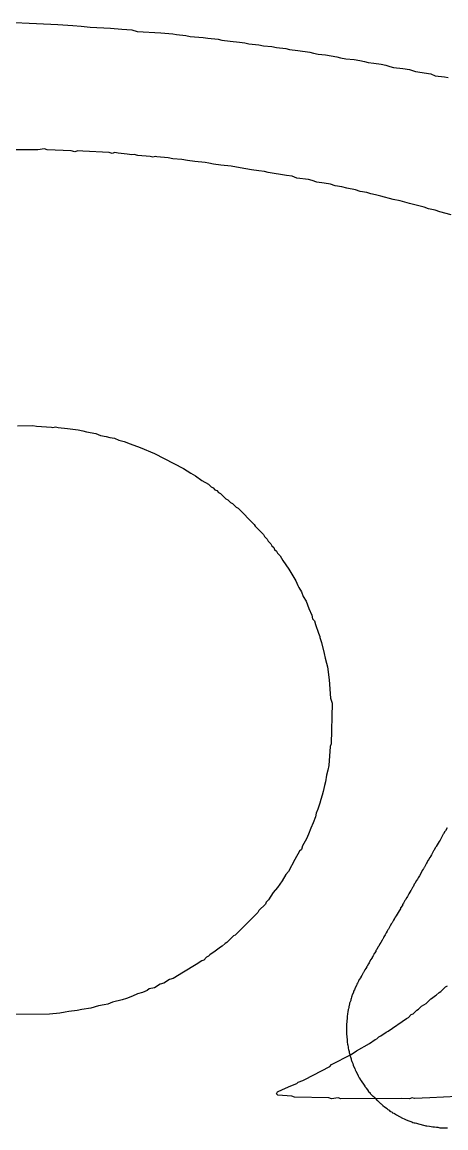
# Model space of a CAD drawing. Header units: inches. Extents: x 0 to 276, y 0 to 124.
# Drawn here: x 86.94 to 89.34, y 4.21 to 10.48 of the extents above; entities that cross this region are included whole.
import ezdxf

# ---------------------------------------------------------------- set-up
doc = ezdxf.new("R2010")
doc.units = ezdxf.units.IN
doc.layers.add('Bottom Overlay', color=54, linetype='Continuous')
doc.layers.add('Top Overlay', color=2, linetype='Continuous')

msp = doc.modelspace()

# ---------------------------------------------------------------- linework, layer by layer
at = {"layer": 'Bottom Overlay'}
for p, q in [((89.3341, 5.8937), (89.3318, 5.8914)), ((89.3431, 5.9105), (89.3341, 5.8937)), ((89.2981, 5.8329), (89.2824, 5.8037)), ((89.3037, 5.8408), (89.2981, 5.8329)), ((89.3217, 5.8745), (89.3037, 5.8408)), ((89.324, 5.8768), (89.3217, 5.8745)), ((89.3307, 5.8892), (89.324, 5.8768)), ((89.3318, 5.8914), (89.3307, 5.8892)), ((89.2666, 5.779), (89.2587, 5.7643)), ((89.2689, 5.7812), (89.2666, 5.779)), ((89.2779, 5.7981), (89.2689, 5.7812)), ((89.279, 5.8003), (89.2779, 5.7981)), ((89.2824, 5.8037), (89.279, 5.8003)), ((89.2273, 5.7092), (89.2228, 5.7025)), ((89.2306, 5.7149), (89.2273, 5.7092)), ((89.2351, 5.725), (89.2306, 5.7149)), ((89.2374, 5.7272), (89.2351, 5.725)), ((89.2441, 5.7396), (89.2374, 5.7272)), ((89.2452, 5.7419), (89.2441, 5.7396)), ((89.2509, 5.7497), (89.2452, 5.7419)), ((89.252, 5.752), (89.2509, 5.7497)), ((89.2542, 5.7576), (89.252, 5.752)), ((89.2587, 5.7643), (89.2542, 5.7576)), ((89.198, 5.6586), (89.1868, 5.6384)), ((89.2003, 5.6643), (89.198, 5.6586)), ((89.2031, 5.6693), (89.2003, 5.6643)), ((89.2081, 5.6755), (89.2031, 5.6693)), ((89.2093, 5.6778), (89.2081, 5.6755)), ((89.2126, 5.6856), (89.2093, 5.6778)), ((89.2149, 5.6879), (89.2126, 5.6856)), ((89.2228, 5.7025), (89.2149, 5.6879)), ((89.1553, 5.5844), (89.1508, 5.5766)), ((89.1575, 5.59), (89.1553, 5.5844)), ((89.162, 5.5968), (89.1575, 5.59)), ((89.1688, 5.6092), (89.162, 5.5968)), ((89.1699, 5.6114), (89.1688, 5.6092)), ((89.1755, 5.6193), (89.1699, 5.6114)), ((89.1795, 5.6277), (89.1755, 5.6193)), ((89.1868, 5.6384), (89.1795, 5.6277)), ((89.1193, 5.5215), (89.1148, 5.5147)), ((89.1272, 5.5361), (89.1193, 5.5215)), ((89.1373, 5.5552), (89.1272, 5.5361)), ((89.1395, 5.5574), (89.1373, 5.5552)), ((89.1474, 5.5721), (89.1395, 5.5574)), ((89.1485, 5.5743), (89.1474, 5.5721)), ((89.1508, 5.5766), (89.1485, 5.5743)), ((89.0799, 5.4562), (89.0788, 5.4517)), ((89.0901, 5.4709), (89.0799, 5.4562)), ((89.0912, 5.4753), (89.0901, 5.4709)), ((89.0968, 5.4832), (89.0912, 5.4753)), ((89.1047, 5.4978), (89.0968, 5.4832)), ((89.1092, 5.5046), (89.1047, 5.4978)), ((89.1137, 5.5125), (89.1092, 5.5046)), ((89.1148, 5.5147), (89.1137, 5.5125)), ((89.0462, 5.3955), (89.0406, 5.3876)), ((89.0473, 5.3978), (89.0462, 5.3955)), ((89.0496, 5.4034), (89.0473, 5.3978)), ((89.0552, 5.4113), (89.0496, 5.4034)), ((89.071, 5.4405), (89.0552, 5.4113)), ((89.0788, 5.4517), (89.071, 5.4405)), ((89.008, 5.3325), (89.0046, 5.3247)), ((89.0114, 5.3359), (89.008, 5.3325)), ((89.0142, 5.3398), (89.0114, 5.3359)), ((89.017, 5.3472), (89.0142, 5.3398)), ((89.0215, 5.3539), (89.017, 5.3472)), ((89.0293, 5.3685), (89.0215, 5.3539)), ((89.0316, 5.3708), (89.0293, 5.3685)), ((89.0406, 5.3876), (89.0316, 5.3708)), ((88.9754, 5.2741), (88.9675, 5.2594)), ((88.9765, 5.2763), (88.9754, 5.2741)), ((88.9787, 5.2786), (88.9765, 5.2763)), ((88.9832, 5.2864), (88.9787, 5.2786)), ((88.9855, 5.2921), (88.9832, 5.2864)), ((88.9934, 5.3033), (88.9855, 5.2921)), ((88.9945, 5.3078), (88.9934, 5.3033)), ((88.999, 5.3145), (88.9945, 5.3078)), ((89.0046, 5.3247), (88.999, 5.3145)), ((88.9394, 5.21), (88.9321, 5.1993)), ((88.9405, 5.2145), (88.9394, 5.21)), ((88.945, 5.2212), (88.9405, 5.2145)), ((88.9518, 5.2336), (88.945, 5.2212)), ((88.9563, 5.2403), (88.9518, 5.2336)), ((88.963, 5.2527), (88.9563, 5.2403)), ((88.9675, 5.2594), (88.963, 5.2527)), ((88.9012, 5.1448), (88.8978, 5.1391)), ((88.9102, 5.1616), (88.9012, 5.1448)), ((88.918, 5.1729), (88.9102, 5.1616)), ((88.9191, 5.1774), (88.918, 5.1729)), ((88.9236, 5.1841), (88.9191, 5.1774)), ((88.9281, 5.192), (88.9236, 5.1841)), ((88.9304, 5.1976), (88.9281, 5.192)), ((88.9321, 5.1993), (88.9304, 5.1976)), ((88.864, 5.0807), (88.8596, 5.0728)), ((88.8674, 5.0885), (88.864, 5.0807)), ((88.8697, 5.0908), (88.8674, 5.0885)), ((88.8775, 5.1054), (88.8697, 5.0908)), ((88.882, 5.1121), (88.8775, 5.1054)), ((88.8877, 5.1223), (88.882, 5.1121)), ((88.8888, 5.1245), (88.8877, 5.1223)), ((88.891, 5.1268), (88.8888, 5.1245)), ((88.8978, 5.1391), (88.891, 5.1268)), ((88.8298, 5.0171), (88.8224, 5.0031)), ((88.8326, 5.0244), (88.8298, 5.0171)), ((88.8348, 5.0301), (88.8326, 5.0244)), ((88.8404, 5.0379), (88.8348, 5.0301)), ((88.8416, 5.0402), (88.8404, 5.0379)), ((88.8461, 5.0503), (88.8416, 5.0402)), ((88.8539, 5.0615), (88.8461, 5.0503)), ((88.8551, 5.066), (88.8539, 5.0615)), ((88.8596, 5.0728), (88.8551, 5.066)), ((88.8039, 4.9564), (88.8016, 4.9508)), ((88.8045, 4.957), (88.8039, 4.9564)), ((88.8061, 4.962), (88.8045, 4.957)), ((88.8123, 4.9795), (88.8061, 4.962)), ((88.8134, 4.984), (88.8123, 4.9795)), ((88.8185, 4.9924), (88.8134, 4.984)), ((88.8224, 5.0031), (88.8185, 4.9924)), ((88.7859, 4.8912), (88.7842, 4.885)), ((88.787, 4.8957), (88.7859, 4.8912)), ((88.7887, 4.9041), (88.787, 4.8957)), ((88.7898, 4.9086), (88.7887, 4.9041)), ((88.791, 4.9165), (88.7898, 4.9086)), ((88.7971, 4.9317), (88.791, 4.9165)), ((88.7983, 4.9362), (88.7971, 4.9317)), ((88.7994, 4.9418), (88.7983, 4.9362)), ((88.8016, 4.9508), (88.7994, 4.9418)), ((88.7775, 4.8411), (88.7763, 4.8265)), ((88.7791, 4.8563), (88.7775, 4.8411)), ((88.7808, 4.867), (88.7791, 4.8563)), ((88.7831, 4.8805), (88.7808, 4.867)), ((88.7842, 4.885), (88.7831, 4.8805)), ((88.7735, 4.79), (88.773, 4.7523)), ((88.7752, 4.8187), (88.7735, 4.79)), ((88.7763, 4.8265), (88.7752, 4.8187)), ((88.773, 4.7523), (88.7741, 4.7489)), ((88.7741, 4.7489), (88.7752, 4.7197)), ((88.7752, 4.7197), (88.7763, 4.7163)), ((88.7763, 4.7163), (88.778, 4.6944)), ((88.778, 4.6944), (88.7791, 4.6843)), ((88.7791, 4.6843), (88.7803, 4.6787)), ((88.7803, 4.6787), (88.7825, 4.6663)), ((88.7825, 4.6663), (88.7836, 4.6607)), ((88.7836, 4.6607), (88.7853, 4.6545)), ((88.7853, 4.6545), (88.787, 4.6472)), ((88.787, 4.6472), (88.7881, 4.6415)), ((88.7881, 4.6415), (88.7893, 4.637)), ((88.7893, 4.637), (88.7915, 4.6258)), ((88.7915, 4.6258), (88.7926, 4.6213)), ((88.7926, 4.6213), (88.7983, 4.6056)), ((88.7983, 4.6056), (88.7994, 4.6011)), ((88.7994, 4.6011), (88.8005, 4.5954)), ((88.8005, 4.5954), (88.8016, 4.5909)), ((88.8016, 4.5909), (88.8039, 4.5853)), ((88.8039, 4.5853), (88.8089, 4.5735)), ((88.8089, 4.5735), (88.8112, 4.5656)), ((88.8112, 4.5656), (88.8134, 4.56)), ((88.8134, 4.56), (88.8202, 4.5454)), ((88.8202, 4.5454), (88.823, 4.5381)), ((88.823, 4.5381), (88.8264, 4.5313)), ((88.8264, 4.5313), (88.8348, 4.5128)), ((88.8348, 4.5128), (88.8393, 4.5049)), ((88.8393, 4.5049), (88.8461, 4.4926)), ((88.8461, 4.4926), (88.8506, 4.4858)), ((88.8506, 4.4858), (88.8517, 4.4836)), ((88.8517, 4.4836), (88.8562, 4.4757)), ((88.8562, 4.4757), (88.864, 4.4644)), ((88.864, 4.4644), (88.8652, 4.4622)), ((88.8652, 4.4622), (88.8764, 4.4465)), ((88.8764, 4.4465), (88.8775, 4.4442)), ((88.8775, 4.4442), (88.8809, 4.4408)), ((88.8809, 4.4408), (88.882, 4.4386)), ((88.882, 4.4386), (88.8843, 4.4363)), ((88.8843, 4.4363), (88.8854, 4.4341)), ((88.8854, 4.4341), (88.8933, 4.424)), ((88.8933, 4.424), (88.8989, 4.4161)), ((88.8989, 4.4161), (88.9, 4.4138)), ((88.9, 4.4138), (88.9068, 4.4071)), ((88.9068, 4.4071), (88.9079, 4.4048)), ((88.9079, 4.4048), (88.9231, 4.3897)), ((88.9231, 4.3897), (88.9253, 4.3885)), ((88.9253, 4.3885), (88.9281, 4.3857)), ((88.9281, 4.3857), (88.9293, 4.3835)), ((88.9293, 4.3835), (88.9332, 4.3784)), ((88.9332, 4.3784), (88.9355, 4.3773)), ((88.9355, 4.3773), (88.9478, 4.3649)), ((88.9478, 4.3649), (88.9495, 4.3644)), ((88.9495, 4.3644), (88.9506, 4.3621)), ((88.9506, 4.3621), (88.9546, 4.3582)), ((88.9546, 4.3582), (88.9568, 4.3571)), ((88.9568, 4.3571), (88.9669, 4.3469)), ((88.9669, 4.3469), (88.9692, 4.3458)), ((88.9692, 4.3458), (88.9771, 4.3379)), ((88.9771, 4.3379), (88.9793, 4.3368)), ((88.9793, 4.3368), (88.9894, 4.3289)), ((88.9894, 4.3289), (89.0035, 4.3183)), ((89.0035, 4.3183), (89.0063, 4.3154)), ((89.0063, 4.3154), (89.0085, 4.3143)), ((89.0085, 4.3143), (89.0147, 4.3093)), ((89.0147, 4.3093), (89.0198, 4.3042)), ((89.0198, 4.3042), (89.0322, 4.2975)), ((89.0322, 4.2975), (89.0344, 4.2952)), ((89.0344, 4.2952), (89.0423, 4.2918)), ((89.0423, 4.2918), (89.0445, 4.2907)), ((89.0445, 4.2907), (89.0558, 4.2828)), ((89.0558, 4.2828), (89.0906, 4.2648)), ((89.0906, 4.2648), (89.1008, 4.2603)), ((89.1008, 4.2603), (89.1086, 4.257)), ((89.1086, 4.257), (89.121, 4.2514)), ((89.121, 4.2514), (89.1266, 4.2491)), ((89.1266, 4.2491), (89.1373, 4.2452)), ((89.1373, 4.2452), (89.1429, 4.2429)), ((89.1429, 4.2429), (89.1491, 4.2401)), ((89.1491, 4.2401), (89.1564, 4.2384)), ((89.1564, 4.2384), (89.162, 4.2373)), ((89.162, 4.2373), (89.171, 4.235)), ((89.171, 4.235), (89.1806, 4.2322)), ((89.1806, 4.2322), (89.2166, 4.2232)), ((89.2166, 4.2232), (89.2228, 4.2216)), ((89.2228, 4.2216), (89.2295, 4.2204)), ((89.2295, 4.2204), (89.2441, 4.2182)), ((89.2441, 4.2182), (89.2621, 4.2159)), ((89.2621, 4.2159), (89.2722, 4.2148)), ((89.2722, 4.2148), (89.2835, 4.2137)), ((89.2835, 4.2137), (89.2902, 4.2126)), ((89.2902, 4.2126), (89.3015, 4.2103)), ((89.3015, 4.2103), (89.3464, 4.2092))]:
    msp.add_line(p, q, dxfattribs=at)
at = {"layer": 'Top Overlay'}
for p, q in [((86.8516, 10.4782), (87.017, 10.4703)), ((87.017, 10.4703), (87.1377, 10.4651)), ((87.1377, 10.4651), (87.2217, 10.4598)), ((87.2217, 10.4598), (87.2689, 10.4546)), ((87.2689, 10.4546), (87.3214, 10.4493)), ((87.3214, 10.4493), (87.4369, 10.4441)), ((87.4369, 10.4441), (87.4999, 10.4389)), ((87.4999, 10.4389), (87.5576, 10.4336)), ((87.5576, 10.4336), (87.5865, 10.4257)), ((87.5865, 10.4257), (87.7204, 10.4179)), ((87.7204, 10.4179), (87.7886, 10.4126)), ((87.7886, 10.4126), (87.8096, 10.4074)), ((87.8096, 10.4074), (87.8621, 10.4021)), ((87.8621, 10.4021), (87.8883, 10.3969)), ((87.8883, 10.3969), (87.9618, 10.3916)), ((87.9618, 10.3916), (87.9881, 10.3864)), ((87.9881, 10.3864), (88.0458, 10.3811)), ((88.0458, 10.3811), (88.0668, 10.3759)), ((88.0668, 10.3759), (88.114, 10.3706)), ((88.114, 10.3706), (88.1665, 10.3654)), ((88.1665, 10.3654), (88.198, 10.3601)), ((88.198, 10.3601), (88.219, 10.3549)), ((88.219, 10.3549), (88.2768, 10.3496)), ((88.2768, 10.3496), (88.303, 10.3444)), ((88.303, 10.3444), (88.3502, 10.3391)), ((88.3502, 10.3391), (88.3765, 10.3339)), ((88.3765, 10.3339), (88.429, 10.3286)), ((88.429, 10.3286), (88.45, 10.3234)), ((88.45, 10.3234), (88.4972, 10.3181)), ((88.4972, 10.3181), (88.5655, 10.3076)), ((88.5655, 10.3076), (88.5865, 10.3024)), ((88.5865, 10.3024), (88.6127, 10.2971)), ((88.6127, 10.2971), (88.6547, 10.2919)), ((88.6547, 10.2919), (88.7177, 10.2814)), ((88.7177, 10.2814), (88.7387, 10.2761)), ((88.7387, 10.2761), (88.7702, 10.2709)), ((88.7702, 10.2709), (88.8174, 10.2656)), ((88.8174, 10.2656), (88.8489, 10.2604)), ((88.8489, 10.2604), (88.8752, 10.2551)), ((88.8752, 10.2551), (88.8962, 10.2499)), ((88.8962, 10.2499), (88.9277, 10.2446)), ((88.9277, 10.2446), (88.9696, 10.2394)), ((88.9696, 10.2394), (88.9959, 10.2341)), ((88.9959, 10.2341), (89.0195, 10.2263)), ((89.0195, 10.2263), (89.0405, 10.221)), ((89.0405, 10.221), (89.093, 10.2158)), ((89.093, 10.2158), (89.1297, 10.2105)), ((89.1297, 10.2105), (89.1639, 10.1974)), ((89.1639, 10.1974), (89.2505, 10.1843)), ((89.2505, 10.1843), (89.2767, 10.1738)), ((89.2767, 10.1738), (89.3292, 10.1685)), ((89.3292, 10.1685), (89.3502, 10.1633)), ((87.0248, 9.7538), (86.4186, 9.7565)), ((87.0616, 9.7591), (87.0248, 9.7538)), ((87.0773, 9.7538), (87.0616, 9.7591)), ((87.2138, 9.7486), (87.0773, 9.7538)), ((87.2348, 9.7433), (87.2138, 9.7486)), ((87.2506, 9.7486), (87.2348, 9.7433)), ((87.2794, 9.746), (87.2506, 9.7486)), ((87.429, 9.7381), (87.2794, 9.746)), ((87.4448, 9.7328), (87.429, 9.7381)), ((87.4605, 9.7381), (87.4448, 9.7328)), ((87.4789, 9.7355), (87.4605, 9.7381)), ((87.5314, 9.7302), (87.4789, 9.7355)), ((87.5576, 9.725), (87.5314, 9.7302)), ((87.5708, 9.7276), (87.5576, 9.725)), ((87.5917, 9.7223), (87.5708, 9.7276)), ((87.66, 9.7171), (87.5917, 9.7223)), ((87.6757, 9.7118), (87.66, 9.7171)), ((87.6915, 9.7171), (87.6757, 9.7118)), ((87.6994, 9.7145), (87.6915, 9.7171)), ((87.7623, 9.7092), (87.6994, 9.7145)), ((87.7886, 9.704), (87.7623, 9.7092)), ((87.8411, 9.6987), (87.7886, 9.704)), ((87.8726, 9.6935), (87.8411, 9.6987)), ((87.9146, 9.6882), (87.8726, 9.6935)), ((87.9723, 9.683), (87.9146, 9.6882)), ((87.9933, 9.6777), (87.9723, 9.683)), ((88.0196, 9.6725), (87.9933, 9.6777)), ((88.0615, 9.6672), (88.0196, 9.6725)), ((88.1193, 9.662), (88.0615, 9.6672)), ((88.1508, 9.6567), (88.1193, 9.662)), ((88.2033, 9.6462), (88.1508, 9.6567)), ((88.2348, 9.641), (88.2033, 9.6462)), ((88.2768, 9.6357), (88.2348, 9.641)), ((88.3083, 9.6305), (88.2768, 9.6357)), ((88.3293, 9.6252), (88.3083, 9.6305)), ((88.4342, 9.6095), (88.3293, 9.6252)), ((88.4657, 9.6042), (88.4342, 9.6095)), ((88.492, 9.5937), (88.4657, 9.6042)), ((88.5576, 9.5859), (88.492, 9.5937)), ((88.5786, 9.5806), (88.5576, 9.5859)), ((88.6048, 9.5701), (88.5786, 9.5806)), ((88.6468, 9.5649), (88.6048, 9.5701)), ((88.6836, 9.5596), (88.6468, 9.5649)), ((88.7098, 9.5491), (88.6836, 9.5596)), ((88.7466, 9.5439), (88.7098, 9.5491)), ((88.7754, 9.536), (88.7466, 9.5439)), ((88.8253, 9.5281), (88.7754, 9.536)), ((88.8515, 9.5176), (88.8253, 9.5281)), ((88.8883, 9.5124), (88.8515, 9.5176)), ((88.9119, 9.5045), (88.8883, 9.5124)), ((88.9382, 9.4993), (88.9119, 9.5045)), ((88.967, 9.4914), (88.9382, 9.4993)), ((88.988, 9.4861), (88.967, 9.4914)), ((89.0169, 9.4783), (88.988, 9.4861)), ((89.0379, 9.473), (89.0169, 9.4783)), ((89.0773, 9.4651), (89.0379, 9.473)), ((89.1297, 9.4494), (89.0773, 9.4651)), ((89.2137, 9.4284), (89.1297, 9.4494)), ((89.2374, 9.4205), (89.2137, 9.4284)), ((89.2767, 9.4126), (89.2374, 9.4205)), ((89.303, 9.4021), (89.2767, 9.4126)), ((89.366, 9.3864), (89.303, 9.4021)), ((86.9094, 8.1896), (86.996, 8.1922)), ((86.996, 8.1922), (87.017, 8.187)), ((87.017, 8.187), (87.101, 8.1817)), ((87.101, 8.1817), (87.1088, 8.1791)), ((87.1088, 8.1791), (87.1246, 8.1843)), ((87.1246, 8.1843), (87.1403, 8.1791)), ((87.1403, 8.1791), (87.1928, 8.1738)), ((87.1928, 8.1738), (87.2532, 8.166)), ((87.2532, 8.166), (87.2794, 8.1607)), ((87.2794, 8.1607), (87.3004, 8.1555)), ((87.3004, 8.1555), (87.3529, 8.145)), ((87.3529, 8.145), (87.3792, 8.1345)), ((87.3792, 8.1345), (87.4107, 8.1292)), ((87.4107, 8.1292), (87.4316, 8.124)), ((87.4316, 8.124), (87.4579, 8.1187)), ((87.4579, 8.1187), (87.4841, 8.1082)), ((87.4841, 8.1082), (87.513, 8.1004)), ((87.513, 8.1004), (87.5471, 8.0872)), ((87.5471, 8.0872), (87.6049, 8.0662)), ((87.6049, 8.0662), (87.6862, 8.0321)), ((87.6862, 8.0321), (87.849, 7.9481)), ((87.849, 7.9481), (87.8909, 7.9219)), ((87.8909, 7.9219), (87.9172, 7.9061)), ((87.9172, 7.9061), (87.9539, 7.8799)), ((87.9539, 7.8799), (87.9907, 7.8589)), ((87.9907, 7.8589), (88.0064, 7.8432)), ((88.0064, 7.8432), (88.0169, 7.8379)), ((88.0169, 7.8379), (88.0274, 7.8274)), ((88.0274, 7.8274), (88.0379, 7.8222)), ((88.0379, 7.8222), (88.0484, 7.8117)), ((88.0484, 7.8117), (88.0589, 7.8064)), ((88.0589, 7.8064), (88.0904, 7.7749)), ((88.0904, 7.7749), (88.1009, 7.7697)), ((88.1009, 7.7697), (88.1167, 7.7539)), ((88.1167, 7.7539), (88.1272, 7.7487)), ((88.1272, 7.7487), (88.1482, 7.7277)), ((88.1482, 7.7277), (88.1587, 7.7224)), ((88.1587, 7.7224), (88.2505, 7.6306)), ((88.2505, 7.6306), (88.2558, 7.6201)), ((88.2558, 7.6201), (88.303, 7.5728)), ((88.303, 7.5728), (88.3083, 7.5623)), ((88.3083, 7.5623), (88.324, 7.5466)), ((88.324, 7.5466), (88.3293, 7.5361)), ((88.3293, 7.5361), (88.345, 7.5203)), ((88.345, 7.5203), (88.3503, 7.5098)), ((88.3503, 7.5098), (88.3607, 7.4993)), ((88.3607, 7.4993), (88.366, 7.4888)), ((88.366, 7.4888), (88.3765, 7.4783)), ((88.3765, 7.4783), (88.3817, 7.4678)), ((88.3817, 7.4678), (88.3975, 7.4521)), ((88.3975, 7.4521), (88.4132, 7.4258)), ((88.4132, 7.4258), (88.4474, 7.376)), ((88.4474, 7.376), (88.4867, 7.3104)), ((88.4867, 7.3104), (88.4972, 7.2841)), ((88.4972, 7.2841), (88.5025, 7.2736)), ((88.5025, 7.2736), (88.5182, 7.2474)), ((88.5182, 7.2474), (88.5287, 7.2211)), ((88.5287, 7.2211), (88.5445, 7.1949)), ((88.5445, 7.1949), (88.5602, 7.1529)), ((88.5602, 7.1529), (88.576, 7.1161)), ((88.576, 7.1161), (88.5812, 7.0951)), ((88.5812, 7.0951), (88.5917, 7.0847)), ((88.5917, 7.0847), (88.597, 7.0637)), ((88.597, 7.0637), (88.6153, 7.0138)), ((88.6153, 7.0138), (88.6232, 6.9954)), ((88.6232, 6.9954), (88.6232, 6.9902)), ((88.6232, 6.9902), (88.6311, 6.9613)), ((88.6311, 6.9613), (88.6468, 6.8983)), ((88.6468, 6.8983), (88.6521, 6.8721)), ((88.6521, 6.8721), (88.6599, 6.8432)), ((88.6599, 6.8432), (88.6652, 6.8222)), ((88.6652, 6.8222), (88.6757, 6.7487)), ((88.6757, 6.7487), (88.6836, 6.6463)), ((88.6836, 6.6463), (88.6914, 6.6175)), ((88.6914, 6.6175), (88.6862, 6.3865)), ((88.6809, 6.3708), (88.6731, 6.2632)), ((88.6862, 6.3865), (88.6809, 6.3708)), ((88.6599, 6.208), (88.6547, 6.1713)), ((88.6678, 6.2369), (88.6599, 6.208)), ((88.6731, 6.2632), (88.6678, 6.2369)), ((88.6494, 6.1503), (88.6416, 6.1162)), ((88.6547, 6.1713), (88.6494, 6.1503)), ((88.6363, 6.0952), (88.6285, 6.0716)), ((88.6416, 6.1162), (88.6363, 6.0952)), ((88.6232, 6.0506), (88.6101, 6.0165)), ((88.6285, 6.0716), (88.6232, 6.0506)), ((88.597, 5.9718), (88.5838, 5.9377)), ((88.6022, 5.9928), (88.597, 5.9718)), ((88.6101, 6.0165), (88.6022, 5.9928)), ((88.5707, 5.9088), (88.5576, 5.8747)), ((88.5838, 5.9377), (88.5707, 5.9088)), ((88.5471, 5.8485), (88.5235, 5.8091)), ((88.5576, 5.8747), (88.5471, 5.8485)), ((88.5077, 5.7776), (88.4815, 5.7304)), ((88.5182, 5.7881), (88.5077, 5.7776)), ((88.5235, 5.8091), (88.5182, 5.7881)), ((88.4815, 5.7304), (88.4447, 5.6621)), ((88.429, 5.6464), (88.408, 5.6096)), ((88.4447, 5.6621), (88.429, 5.6464)), ((88.408, 5.6096), (88.3817, 5.5729)), ((88.3581, 5.544), (88.3319, 5.502)), ((88.3817, 5.5729), (88.3581, 5.544)), ((88.3135, 5.4784), (88.2768, 5.4417)), ((88.3188, 5.4889), (88.3135, 5.4784)), ((88.3319, 5.502), (88.3188, 5.4889)), ((88.2715, 5.4312), (88.1429, 5.3026)), ((88.2768, 5.4417), (88.2715, 5.4312)), ((88.1324, 5.2973), (88.0957, 5.2606)), ((88.1429, 5.3026), (88.1324, 5.2973)), ((88.03, 5.2107), (87.9986, 5.1897)), ((88.0589, 5.2343), (88.03, 5.2107)), ((88.0694, 5.2396), (88.0589, 5.2343)), ((88.0852, 5.2553), (88.0694, 5.2396)), ((88.0957, 5.2606), (88.0852, 5.2553)), ((87.9539, 5.1556), (87.9224, 5.1346)), ((87.9644, 5.1608), (87.9539, 5.1556)), ((87.9802, 5.1766), (87.9644, 5.1608)), ((87.9907, 5.1818), (87.9802, 5.1766)), ((87.9986, 5.1897), (87.9907, 5.1818)), ((87.849, 5.0926), (87.7912, 5.0559)), ((87.9224, 5.1346), (87.849, 5.0926)), ((87.7177, 5.0244), (87.6862, 5.0034)), ((87.7387, 5.0296), (87.7177, 5.0244)), ((87.7702, 5.0506), (87.7387, 5.0296)), ((87.7912, 5.0559), (87.7702, 5.0506)), ((87.5603, 4.9561), (87.5261, 4.943)), ((87.5891, 4.9692), (87.5603, 4.9561)), ((87.618, 4.9771), (87.5891, 4.9692)), ((87.6442, 4.9876), (87.618, 4.9771)), ((87.6547, 4.9981), (87.6442, 4.9876)), ((87.6862, 5.0034), (87.6547, 4.9981)), ((89.261, 4.9456), (89.2715, 4.9561)), ((89.2715, 4.9561), (89.282, 4.9614)), ((89.282, 4.9614), (89.2977, 4.9771)), ((89.2977, 4.9771), (89.3082, 4.9824)), ((89.3082, 4.9824), (89.3345, 5.0086)), ((89.3345, 5.0086), (89.345, 5.0139)), ((87.3687, 4.901), (87.324, 4.8879)), ((87.4002, 4.9063), (87.3687, 4.901)), ((87.4212, 4.9115), (87.4002, 4.9063)), ((87.4474, 4.922), (87.4212, 4.9115)), ((87.5025, 4.9351), (87.4474, 4.922)), ((87.5261, 4.943), (87.5025, 4.9351)), ((89.1822, 4.8826), (89.198, 4.8984)), ((89.198, 4.8984), (89.2242, 4.9141)), ((89.2242, 4.9141), (89.2505, 4.9404)), ((89.2505, 4.9404), (89.261, 4.9456)), ((87.0905, 4.8538), (86.8096, 4.8511)), ((87.1482, 4.859), (87.0905, 4.8538)), ((87.1797, 4.8643), (87.1482, 4.859)), ((87.2007, 4.8695), (87.1797, 4.8643)), ((87.2479, 4.8748), (87.2007, 4.8695)), ((87.2742, 4.88), (87.2479, 4.8748)), ((87.324, 4.8879), (87.2742, 4.88)), ((89.009, 4.7567), (89.114, 4.8301)), ((89.114, 4.8301), (89.1245, 4.8354)), ((89.1245, 4.8354), (89.1402, 4.8511)), ((89.1402, 4.8511), (89.1507, 4.8564)), ((89.1507, 4.8564), (89.1717, 4.8774)), ((89.1717, 4.8774), (89.1822, 4.8826)), ((88.904, 4.6884), (88.9355, 4.7094)), ((88.9355, 4.7094), (88.946, 4.7147)), ((88.946, 4.7147), (88.9565, 4.7252)), ((88.9565, 4.7252), (88.967, 4.7304)), ((88.967, 4.7304), (88.9985, 4.7514)), ((88.9985, 4.7514), (89.009, 4.7567)), ((88.7991, 4.6254), (88.8305, 4.6464)), ((88.8305, 4.6464), (88.904, 4.6884)), ((88.6888, 4.5677), (88.7991, 4.6254)), ((88.5366, 4.4837), (88.6783, 4.5572)), ((88.6783, 4.5572), (88.6888, 4.5677)), ((88.4579, 4.447), (88.492, 4.4601)), ((88.492, 4.4601), (88.4998, 4.468)), ((88.4998, 4.468), (88.5261, 4.4785)), ((88.5261, 4.4785), (88.5366, 4.4837)), ((88.3765, 4.4023), (88.3817, 4.4128)), ((88.3844, 4.3945), (88.3765, 4.4023)), ((88.3817, 4.4128), (88.4106, 4.426)), ((88.4631, 4.3892), (88.3844, 4.3945)), ((88.4106, 4.426), (88.4579, 4.447)), ((88.4789, 4.384), (88.4631, 4.3892)), ((88.6731, 4.3787), (88.4789, 4.384)), ((88.6888, 4.3735), (88.6731, 4.3787)), ((88.7256, 4.3787), (88.6888, 4.3735)), ((88.7413, 4.3735), (88.7256, 4.3787)), ((89.0851, 4.3761), (88.7413, 4.3735)), ((89.1297, 4.3735), (89.0851, 4.3761)), ((89.1455, 4.3787), (89.1297, 4.3735)), ((89.1586, 4.3761), (89.1455, 4.3787)), ((89.2452, 4.3787), (89.1586, 4.3761)), ((89.4001, 4.3866), (89.2452, 4.3787))]:
    msp.add_line(p, q, dxfattribs=at)

doc.saveas('drawing.dxf')
